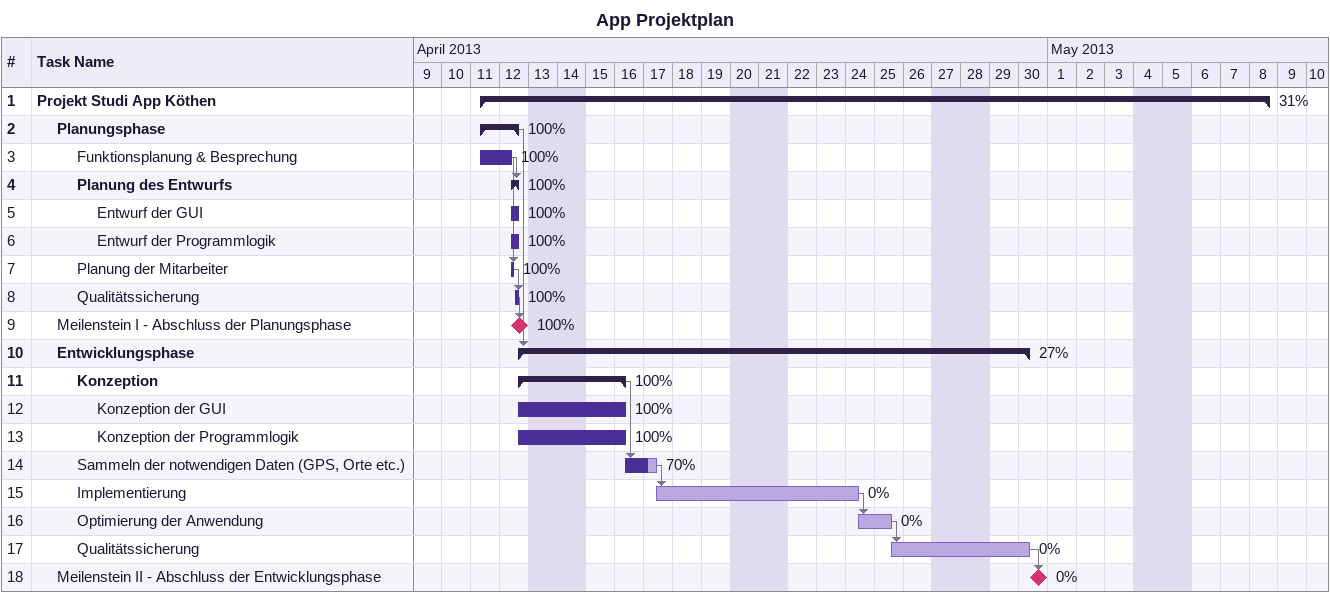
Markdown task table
App Projektplan

| ID | Level | Task | Start | Finish | Predecessors | % complete |
|---|---|---|---|---|---|---|
| 1 | 1 | **Projekt Studi App Köthen** | 2013-04-11 | 2013-05-08 |  | 31 |
| 2 | 2 | **Planungsphase** | 2013-04-11 | 2013-04-12 |  | 100 |
| 3 | 3 | Funktionsplanung & Besprechung | 2013-04-11 | 2013-04-12 |  | 100 |
| 4 | 3 | **Planung des Entwurfs** | 2013-04-12 | 2013-04-12 | 3 | 100 |
| 5 | 4 | Entwurf der GUI | 2013-04-12 | 2013-04-12 |  | 100 |
| 6 | 4 | Entwurf der Programmlogik | 2013-04-12 | 2013-04-12 |  | 100 |
| 7 | 3 | Planung der Mitarbeiter | 2013-04-12 | 2013-04-12 | 3 | 100 |
| 8 | 3 | Qualitätssicherung | 2013-04-12 | 2013-04-12 | 7 | 100 |
| 9 | 2 | Meilenstein I - Abschluss der Planungsphase (milestone) | 2013-04-12 | 2013-04-12 | 8 | 100 |
| 10 | 2 | **Entwicklungsphase** | 2013-04-12 | 2013-04-30 | 2 | 27 |
| 11 | 3 | **Konzeption** | 2013-04-12 | 2013-04-16 |  | 100 |
| 12 | 4 | Konzeption der GUI | 2013-04-12 | 2013-04-16 |  | 100 |
| 13 | 4 | Konzeption der Programmlogik | 2013-04-12 | 2013-04-16 |  | 100 |
| 14 | 3 | Sammeln der notwendigen Daten (GPS, Orte etc.) | 2013-04-16 | 2013-04-17 | 11 | 70 |
| 15 | 3 | Implementierung | 2013-04-17 | 2013-04-24 | 14 | 0 |
| 16 | 3 | Optimierung der Anwendung | 2013-04-24 | 2013-04-25 | 15 | 0 |
| 17 | 3 | Qualitätssicherung | 2013-04-25 | 2013-04-30 | 16 | 0 |
| 18 | 2 | Meilenstein II - Abschluss der Entwicklungsphase (milestone) | 2013-04-30 | 2013-04-30 | 17 | 0 |
